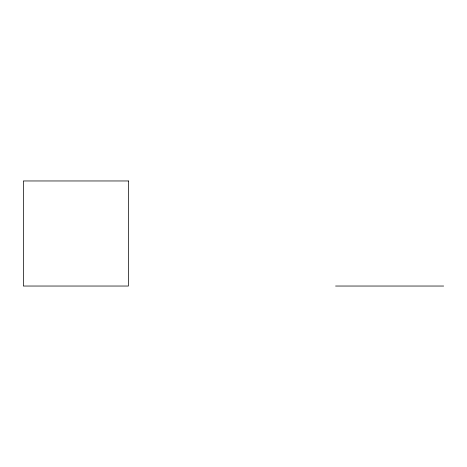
<?xml version="1.0" encoding="UTF-8"?>
<svg xmlns="http://www.w3.org/2000/svg" width="467" height="467" viewBox="0 0 467 467"><rect width="100%" height="100%" fill="white"/><g stroke="black" fill="none" stroke-linecap="round" stroke-linejoin="round"><path stroke-width="0.7" d="M335.58 286.038L443.65 286.038M128.425 180.963L23.35 180.963L23.35 286.038L128.425 286.038L128.425 180.963"/></g></svg>
